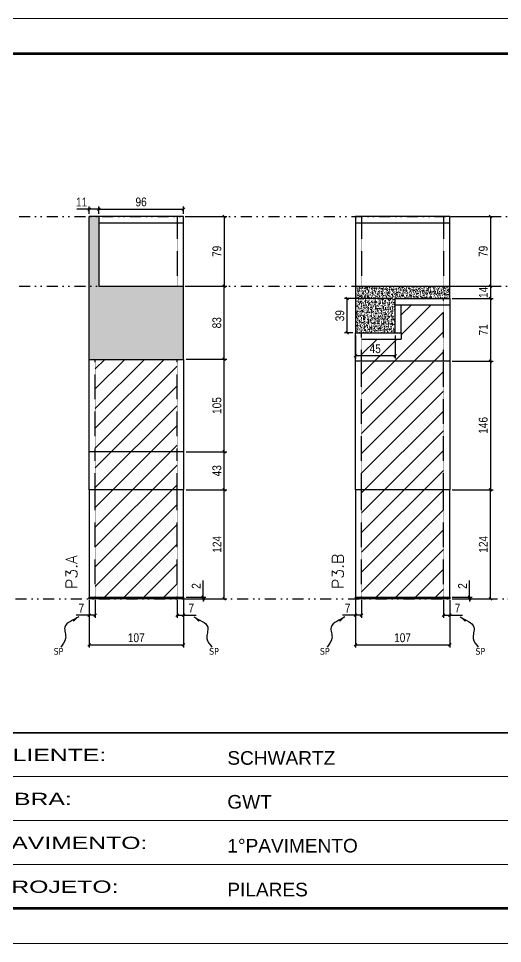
# Model space of a CAD drawing. Extents: x 13770 to 23315, y 867 to 16997.
# Drawn here: x 16446 to 16996, y 13501 to 14551 of the extents above; entities that cross this region are included whole.
import ezdxf

# ---------------------------------------------------------------- set-up
doc = ezdxf.new("R2010")
doc.units = 0
for name, pattern in [('CONTINUO', [0]), ('DASHED', [0.75, 0.5, -0.25]), ('DIVIDE2', [0.625, 0.25, -0.125, 0, -0.125, 0, -0.125]), ('HIDDEN', [0.375, 0.25, -0.125])]:
    doc.linetypes.add(name, pattern=pattern)
for name, color, linetype in [('COTA', 241, 'Continuous'), ('Nível', 160, 'Continuous'), ('Painéis', 200, 'Continuous'), ('SARR_2.2x7', 40, 'Continuous'), ('Sarrafo de Pressão', 42, 'HIDDEN'), ('texto', 7, 'Continuous')]:
    doc.layers.add(name, color=color, linetype=linetype)
for name, color, linetype, lineweight in [('Folhas', 255, 'Continuous', 9), ('Hachura', 251, 'Continuous', 9), ('SARRAFO DE PRESSAO', 251, 'DASHED', 9), ('Texto Seção', 7, 'Continuous', 15)]:
    doc.layers.add(name, color=color, linetype=linetype, lineweight=lineweight)
doc.styles.add('ARIAL', font='arial.ttf')
doc.styles.add('COTA TECNICA', font='techl___.ttf', dxfattribs={"height": 10})
doc.styles.add('COTA TECNICA-50', font='techl___.ttf', dxfattribs={"height": 10})
doc.styles.add('REGUA-120', font='ROMANS.shx', dxfattribs={"height": 15})
doc.styles.get("Standard").update_dxf_attribs({"font": 'arial.ttf'})
doc.styles.add('Tecnologia', font='')
doc.styles.get('Tecnologia').set_extended_font_data('Forgotten Futurist')
doc.dimstyles.new('COTA PAINEL-50', dxfattribs={"dimtxt": 10, "dimasz": 3, "dimexe": 3, "dimexo": 3, "dimgap": 3, "dimtad": 1, "dimdec": 1, "dimzin": 12, "dimdsep": 46, "dimtxsty": 'COTA TECNICA-50', "dimblk1": 'OBLIQUE', "dimblk2": 'OBLIQUE', "dimsah": 1, "dimcen": 0.9, "dimclrd": 4, "dimclre": 4, "dimclrt": 240, "dimadec": 1, "dimazin": 3, "dimtfac": 1, "dimtdec": 1, "dimtmove": 0, "dimatfit": 3, "dimfxl": 1, "dimtolj": 1, "dimtzin": 12, "dimarcsym": 0})
doc.dimstyles.new('PAINEL', dxfattribs={"dimtxt": 10, "dimasz": 3, "dimexe": 3, "dimexo": 3, "dimgap": 3, "dimtad": 1, "dimdec": 1, "dimzin": 12, "dimdsep": 46, "dimtxsty": 'COTA TECNICA', "dimblk1": 'OBLIQUE', "dimblk2": 'OBLIQUE', "dimsah": 1, "dimcen": 0.9, "dimclrd": 4, "dimclre": 4, "dimclrt": 240, "dimadec": 1, "dimazin": 3, "dimtfac": 1, "dimtdec": 1, "dimtmove": 0, "dimatfit": 3, "dimfxl": 1, "dimtolj": 1, "dimtzin": 12, "dimarcsym": 0})
doc.dimstyles.get("Standard").update_dxf_attribs({"dimtxt": 0.18, "dimasz": 0.18, "dimexe": 0.18, "dimexo": 0.0625, "dimgap": 0.09, "dimtad": 0, "dimtih": 1, "dimtoh": 1, "dimdec": 4, "dimzin": 0, "dimdsep": 46, "dimtxsty": 'Standard', "dimcen": 0.09, "dimadec": 0, "dimazin": 0, "dimtfac": 1, "dimtdec": 4, "dimtofl": 0, "dimtmove": 0, "dimatfit": 3, "dimfxl": 1, "dimtolj": 1, "dimtzin": 0, "dimarcsym": 0})

# ---------------------------------------------------------------- blocks, each defined once
blk = doc.blocks.new('9999999999')
at = {"color": 30, "linetype": 'CONTINUO'}
for p, q in [((98564.6, 34379.6), (99584, 34379.6)), ((98564.6, 34329.8), (99488, 34329.8)), ((98564.6, 34280), (99488, 34280))]:
    blk.add_line(p, q, dxfattribs=at)
at = {"color": 30, "linetype": 'CONTINUO', "const_width": 2}
blk.add_lwpolyline([(99584, 34230.2), (99584, 34414.4, 0.414214), (99569, 34429.4), (98229, 34429.4, 0.414214), (98214, 34414.4), (98214, 34245.2, 0.414214), (98229, 34230.2), (99584, 34230.2)], format="xyb", dxfattribs=at)
at = {"layer": 'Folhas'}
blk.add_lwpolyline([(98139, 34190.2), (99624, 34190.2), (99624, 35240.2), (98139, 35240.2)], close=True, dxfattribs=at)
at = {"layer": 'Folhas', "color": 30, "const_width": 3}
blk.add_lwpolyline([(98214, 34230.2), (99584, 34230.2), (99584, 35200.2), (98214, 35200.2)], close=True, dxfattribs=at)
at = {"color": 7, "linetype": 'Continuous', "ltscale": 5, "style": 'ARIAL'}
for s, height, p in [('SCHWARTZ', 15.48, (98837.7, 34393.1)), ('GWT', 15.48, (98837.7, 34343.3)), ('1°PAVIMENTO', 15.483, (98837.7, 34293.5)), ('PILARES', 15.48, (98837.7, 34243.7))]:
    blk.add_text(s, height=height, dxfattribs=at).set_placement(p)
at = {"layer": 'Folhas', "color": 7, "style": 'Tecnologia', "width": 1.5}
for s, p in [('CLIENTE:', (98573.7, 34397.2)), ('OBRA:', (98573.7, 34347.3)), ('PAVIMENTO:', (98573.7, 34297.5)), ('PROJETO:', (98573.7, 34247.7))]:
    blk.add_text(s, height=14, dxfattribs=at).set_placement(p)
blk = doc.blocks.new('_Oblique')
at = {"color": 0, "linetype": 'ByBlock', "lineweight": -2}
blk.add_line((-0.5, -0.5), (0.5, 0.5), dxfattribs=at)
blk = doc.blocks.new('*D176')
at = {"layer": 'COTA', "color": 4, "lineweight": -2, "transparency": 16777216}
for p, q in [((16526.3, 13891.5), (16526.3, 13837.3)), ((16633.3, 13891.5), (16633.3, 13837.3)), ((16526.3, 13840.3), (16633.3, 13840.3))]:
    blk.add_line(p, q, dxfattribs=at)
at = {"layer": 'Defpoints', "color": 0, "transparency": 16777216}
for p in [(16526.3, 13894.5), (16633.3, 13894.5), (16633.3, 13840.3)]:
    blk.add_point(p, dxfattribs=at)
at = {"layer": 'COTA', "color": 4, "lineweight": -2, "transparency": 16777216, "xscale": 3, "yscale": 3, "zscale": 3, "rotation": 180}
blk.add_blockref('_Oblique', (16526.3, 13840.3), dxfattribs=at)
at = {"layer": 'COTA', "color": 4, "lineweight": -2, "transparency": 16777216, "xscale": 3, "yscale": 3, "zscale": 3}
blk.add_blockref('_Oblique', (16633.3, 13840.3), dxfattribs=at)
at = {"layer": 'COTA', "color": 240, "transparency": 16777216, "insert": (16579.8, 13848.4), "char_height": 10, "attachment_point": 5, "style": 'COTA TECNICA'}
blk.add_mtext('\\A1;107', dxfattribs=at)
blk = doc.blocks.new('*D177')
at = {"layer": 'COTA', "color": 4, "lineweight": -2, "transparency": 16777216}
for p, q in [((16636.3, 14016.5), (16682.5, 14016.5)), ((16679.5, 13892.5), (16679.5, 14016.5)), ((16636.3, 13892.5), (16682.5, 13892.5))]:
    blk.add_line(p, q, dxfattribs=at)
at = {"layer": 'Defpoints', "color": 0, "transparency": 16777216}
for p in [(16633.3, 14016.5), (16679.5, 14016.5), (16633.3, 13892.5)]:
    blk.add_point(p, dxfattribs=at)
at = {"layer": 'COTA', "color": 4, "lineweight": -2, "transparency": 16777216, "xscale": 3, "yscale": 3, "zscale": 3}
for p, rotation in [((16679.5, 14016.5), 90), ((16679.5, 13892.5), 270)]:
    blk.add_blockref('_Oblique', p, dxfattribs=dict(at, rotation=rotation))
at = {"layer": 'COTA', "color": 240, "transparency": 16777216, "insert": (16671.5, 13954.5), "char_height": 10, "attachment_point": 5, "rotation": 90, "style": 'COTA TECNICA-50'}
blk.add_mtext('\\A1;124', dxfattribs=at)
blk = doc.blocks.new('*D178')
at = {"layer": 'COTA', "color": 4, "lineweight": -2, "transparency": 16777216}
for p, q in [((16655.8, 13894.5), (16655.8, 13913.3)), ((16636.3, 13894.5), (16658.8, 13894.5)), ((16636.3, 13892.5), (16658.8, 13892.5)), ((16655.8, 13892.5), (16655.8, 13894.5)), ((16655.8, 13892.5), (16655.8, 13889.5))]:
    blk.add_line(p, q, dxfattribs=at)
at = {"layer": 'Defpoints', "color": 0, "transparency": 16777216}
for p in [(16633.3, 13894.5), (16633.3, 13892.5), (16655.8, 13892.5)]:
    blk.add_point(p, dxfattribs=at)
at = {"layer": 'COTA', "color": 4, "lineweight": -2, "transparency": 16777216, "xscale": 3, "yscale": 3, "zscale": 3}
for p, rotation in [((16655.8, 13894.5), 270), ((16655.8, 13892.5), 90)]:
    blk.add_blockref('_Oblique', p, dxfattribs=dict(at, rotation=rotation))
at = {"layer": 'COTA', "color": 240, "transparency": 16777216, "insert": (16647.8, 13907.2), "char_height": 10, "attachment_point": 5, "rotation": 90, "style": 'COTA TECNICA-50'}
blk.add_mtext('\\A1;2', dxfattribs=at)
blk = doc.blocks.new('*D179')
at = {"layer": 'COTA', "color": 4, "lineweight": -2, "transparency": 16777216}
for p, q in [((16526.3, 13889.5), (16526.3, 13870.9)), ((16533.3, 13891.5), (16533.3, 13870.9)), ((16526.3, 13873.9), (16511.6, 13873.9)), ((16533.3, 13873.9), (16526.3, 13873.9))]:
    blk.add_line(p, q, dxfattribs=at)
at = {"layer": 'Defpoints', "color": 0, "transparency": 16777216}
for p in [(16526.3, 13892.5), (16533.3, 13894.5), (16526.3, 13873.9)]:
    blk.add_point(p, dxfattribs=at)
at = {"layer": 'COTA', "color": 4, "lineweight": -2, "transparency": 16777216, "xscale": 3, "yscale": 3, "zscale": 3, "rotation": 180}
blk.add_blockref('_Oblique', (16526.3, 13873.9), dxfattribs=at)
at = {"layer": 'COTA', "color": 4, "lineweight": -2, "transparency": 16777216, "xscale": 3, "yscale": 3, "zscale": 3}
blk.add_blockref('_Oblique', (16533.3, 13873.9), dxfattribs=at)
at = {"layer": 'COTA', "color": 240, "transparency": 16777216, "insert": (16517.4, 13882), "char_height": 10, "attachment_point": 5, "style": 'COTA TECNICA-50'}
blk.add_mtext('\\A1;7', dxfattribs=at)
blk = doc.blocks.new('*D180')
at = {"layer": 'COTA', "color": 4, "lineweight": -2, "transparency": 16777216}
for p, q in [((16626.3, 13891.5), (16626.3, 13870.9)), ((16633.3, 13889.5), (16633.3, 13870.9)), ((16626.3, 13873.9), (16633.3, 13873.9)), ((16633.3, 13873.9), (16648, 13873.9))]:
    blk.add_line(p, q, dxfattribs=at)
at = {"layer": 'Defpoints', "color": 0, "transparency": 16777216}
for p in [(16626.3, 13894.5), (16633.3, 13892.5), (16633.3, 13873.9)]:
    blk.add_point(p, dxfattribs=at)
at = {"layer": 'COTA', "color": 4, "lineweight": -2, "transparency": 16777216, "xscale": 3, "yscale": 3, "zscale": 3, "rotation": 180}
blk.add_blockref('_Oblique', (16626.3, 13873.9), dxfattribs=at)
at = {"layer": 'COTA', "color": 4, "lineweight": -2, "transparency": 16777216, "xscale": 3, "yscale": 3, "zscale": 3}
blk.add_blockref('_Oblique', (16633.3, 13873.9), dxfattribs=at)
at = {"layer": 'COTA', "color": 240, "transparency": 16777216, "insert": (16642.2, 13882), "char_height": 10, "attachment_point": 5, "style": 'COTA TECNICA-50'}
blk.add_mtext('\\A1;7', dxfattribs=at)
blk = doc.blocks.new('*D181')
at = {"layer": 'COTA', "color": 4, "lineweight": -2, "transparency": 16777216}
for p, q in [((16828.6, 13891.5), (16828.6, 13837.3)), ((16935.6, 13891.5), (16935.6, 13837.3)), ((16828.6, 13840.3), (16935.6, 13840.3))]:
    blk.add_line(p, q, dxfattribs=at)
at = {"layer": 'Defpoints', "color": 0, "transparency": 16777216}
for p in [(16828.6, 13894.5), (16935.6, 13894.5), (16935.6, 13840.3)]:
    blk.add_point(p, dxfattribs=at)
at = {"layer": 'COTA', "color": 4, "lineweight": -2, "transparency": 16777216, "xscale": 3, "yscale": 3, "zscale": 3, "rotation": 180}
blk.add_blockref('_Oblique', (16828.6, 13840.3), dxfattribs=at)
at = {"layer": 'COTA', "color": 4, "lineweight": -2, "transparency": 16777216, "xscale": 3, "yscale": 3, "zscale": 3}
blk.add_blockref('_Oblique', (16935.6, 13840.3), dxfattribs=at)
at = {"layer": 'COTA', "color": 240, "transparency": 16777216, "insert": (16882.1, 13848.4), "char_height": 10, "attachment_point": 5, "style": 'COTA TECNICA'}
blk.add_mtext('\\A1;107', dxfattribs=at)
blk = doc.blocks.new('*D182')
at = {"layer": 'COTA', "color": 4, "lineweight": -2, "transparency": 16777216}
for p, q in [((16938.6, 14016.5), (16984.8, 14016.5)), ((16981.8, 13892.5), (16981.8, 14016.5)), ((16938.6, 13892.5), (16984.8, 13892.5))]:
    blk.add_line(p, q, dxfattribs=at)
at = {"layer": 'Defpoints', "color": 0, "transparency": 16777216}
for p in [(16935.6, 14016.5), (16981.8, 14016.5), (16935.6, 13892.5)]:
    blk.add_point(p, dxfattribs=at)
at = {"layer": 'COTA', "color": 4, "lineweight": -2, "transparency": 16777216, "xscale": 3, "yscale": 3, "zscale": 3}
for p, rotation in [((16981.8, 14016.5), 90), ((16981.8, 13892.5), 270)]:
    blk.add_blockref('_Oblique', p, dxfattribs=dict(at, rotation=rotation))
at = {"layer": 'COTA', "color": 240, "transparency": 16777216, "insert": (16973.8, 13954.5), "char_height": 10, "attachment_point": 5, "rotation": 90, "style": 'COTA TECNICA-50'}
blk.add_mtext('\\A1;124', dxfattribs=at)
blk = doc.blocks.new('*D183')
at = {"layer": 'COTA', "color": 4, "lineweight": -2, "transparency": 16777216}
for p, q in [((16958.1, 13894.5), (16958.1, 13913.3)), ((16938.6, 13894.5), (16961.1, 13894.5)), ((16938.6, 13892.5), (16961.1, 13892.5)), ((16958.1, 13892.5), (16958.1, 13894.5)), ((16958.1, 13892.5), (16958.1, 13889.5))]:
    blk.add_line(p, q, dxfattribs=at)
at = {"layer": 'Defpoints', "color": 0, "transparency": 16777216}
for p in [(16935.6, 13894.5), (16935.6, 13892.5), (16958.1, 13892.5)]:
    blk.add_point(p, dxfattribs=at)
at = {"layer": 'COTA', "color": 4, "lineweight": -2, "transparency": 16777216, "xscale": 3, "yscale": 3, "zscale": 3}
for p, rotation in [((16958.1, 13894.5), 270), ((16958.1, 13892.5), 90)]:
    blk.add_blockref('_Oblique', p, dxfattribs=dict(at, rotation=rotation))
at = {"layer": 'COTA', "color": 240, "transparency": 16777216, "insert": (16950.1, 13907.2), "char_height": 10, "attachment_point": 5, "rotation": 90, "style": 'COTA TECNICA-50'}
blk.add_mtext('\\A1;2', dxfattribs=at)
blk = doc.blocks.new('*D184')
at = {"layer": 'COTA', "color": 4, "lineweight": -2, "transparency": 16777216}
for p, q in [((16828.6, 13889.5), (16828.6, 13870.9)), ((16835.6, 13891.5), (16835.6, 13870.9)), ((16828.6, 13873.9), (16813.9, 13873.9)), ((16835.6, 13873.9), (16828.6, 13873.9))]:
    blk.add_line(p, q, dxfattribs=at)
at = {"layer": 'Defpoints', "color": 0, "transparency": 16777216}
for p in [(16828.6, 13892.5), (16835.6, 13894.5), (16828.6, 13873.9)]:
    blk.add_point(p, dxfattribs=at)
at = {"layer": 'COTA', "color": 4, "lineweight": -2, "transparency": 16777216, "xscale": 3, "yscale": 3, "zscale": 3, "rotation": 180}
blk.add_blockref('_Oblique', (16828.6, 13873.9), dxfattribs=at)
at = {"layer": 'COTA', "color": 4, "lineweight": -2, "transparency": 16777216, "xscale": 3, "yscale": 3, "zscale": 3}
blk.add_blockref('_Oblique', (16835.6, 13873.9), dxfattribs=at)
at = {"layer": 'COTA', "color": 240, "transparency": 16777216, "insert": (16819.7, 13882), "char_height": 10, "attachment_point": 5, "style": 'COTA TECNICA-50'}
blk.add_mtext('\\A1;7', dxfattribs=at)
blk = doc.blocks.new('*D185')
at = {"layer": 'COTA', "color": 4, "lineweight": -2, "transparency": 16777216}
for p, q in [((16928.6, 13891.5), (16928.6, 13870.9)), ((16935.6, 13889.5), (16935.6, 13870.9)), ((16928.6, 13873.9), (16935.6, 13873.9)), ((16935.6, 13873.9), (16950.3, 13873.9))]:
    blk.add_line(p, q, dxfattribs=at)
at = {"layer": 'Defpoints', "color": 0, "transparency": 16777216}
for p in [(16928.6, 13894.5), (16935.6, 13892.5), (16935.6, 13873.9)]:
    blk.add_point(p, dxfattribs=at)
at = {"layer": 'COTA', "color": 4, "lineweight": -2, "transparency": 16777216, "xscale": 3, "yscale": 3, "zscale": 3, "rotation": 180}
blk.add_blockref('_Oblique', (16928.6, 13873.9), dxfattribs=at)
at = {"layer": 'COTA', "color": 4, "lineweight": -2, "transparency": 16777216, "xscale": 3, "yscale": 3, "zscale": 3}
blk.add_blockref('_Oblique', (16935.6, 13873.9), dxfattribs=at)
at = {"layer": 'COTA', "color": 240, "transparency": 16777216, "insert": (16944.5, 13882), "char_height": 10, "attachment_point": 5, "style": 'COTA TECNICA-50'}
blk.add_mtext('\\A1;7', dxfattribs=at)
blk = doc.blocks.new('*D186')
at = {"layer": 'COTA', "color": 4, "lineweight": -2, "transparency": 16777216}
for p, q in [((16636.3, 14059.5), (16682.5, 14059.5)), ((16679.5, 14016.5), (16679.5, 14059.5)), ((16636.3, 14016.5), (16682.5, 14016.5))]:
    blk.add_line(p, q, dxfattribs=at)
at = {"layer": 'Defpoints', "color": 0, "transparency": 16777216}
for p in [(16633.3, 14059.5), (16679.5, 14059.5), (16633.3, 14016.5)]:
    blk.add_point(p, dxfattribs=at)
at = {"layer": 'COTA', "color": 4, "lineweight": -2, "transparency": 16777216, "xscale": 3, "yscale": 3, "zscale": 3}
for p, rotation in [((16679.5, 14059.5), 90), ((16679.5, 14016.5), 270)]:
    blk.add_blockref('_Oblique', p, dxfattribs=dict(at, rotation=rotation))
at = {"layer": 'COTA', "color": 240, "transparency": 16777216, "insert": (16671.3, 14038), "char_height": 10, "attachment_point": 5, "rotation": 90, "style": 'COTA TECNICA'}
blk.add_mtext('\\A1;43', dxfattribs=at)
blk = doc.blocks.new('*D187')
at = {"layer": 'COTA', "color": 4, "lineweight": -2, "transparency": 16777216}
for p, q in [((16636.3, 14164.5), (16682.5, 14164.5)), ((16679.5, 14059.5), (16679.5, 14164.5)), ((16636.3, 14059.5), (16682.5, 14059.5))]:
    blk.add_line(p, q, dxfattribs=at)
at = {"layer": 'Defpoints', "color": 0, "transparency": 16777216}
for p in [(16633.3, 14164.5), (16679.5, 14164.5), (16633.3, 14059.5)]:
    blk.add_point(p, dxfattribs=at)
at = {"layer": 'COTA', "color": 4, "lineweight": -2, "transparency": 16777216, "xscale": 3, "yscale": 3, "zscale": 3}
for p, rotation in [((16679.5, 14164.5), 90), ((16679.5, 14059.5), 270)]:
    blk.add_blockref('_Oblique', p, dxfattribs=dict(at, rotation=rotation))
at = {"layer": 'COTA', "color": 240, "transparency": 16777216, "insert": (16671.4, 14112), "char_height": 10, "attachment_point": 5, "rotation": 90, "style": 'COTA TECNICA'}
blk.add_mtext('\\A1;105', dxfattribs=at)
blk = doc.blocks.new('*D188')
at = {"layer": 'COTA', "color": 4, "lineweight": -2, "transparency": 16777216}
for p, q in [((16636.3, 14247.5), (16682.5, 14247.5)), ((16679.5, 14164.5), (16679.5, 14247.5)), ((16636.3, 14164.5), (16682.5, 14164.5))]:
    blk.add_line(p, q, dxfattribs=at)
at = {"layer": 'Defpoints', "color": 0, "transparency": 16777216}
for p in [(16633.3, 14247.5), (16679.5, 14247.5), (16633.3, 14164.5)]:
    blk.add_point(p, dxfattribs=at)
at = {"layer": 'COTA', "color": 4, "lineweight": -2, "transparency": 16777216, "xscale": 3, "yscale": 3, "zscale": 3}
for p, rotation in [((16679.5, 14247.5), 90), ((16679.5, 14164.5), 270)]:
    blk.add_blockref('_Oblique', p, dxfattribs=dict(at, rotation=rotation))
at = {"layer": 'COTA', "color": 240, "transparency": 16777216, "insert": (16671.3, 14206), "char_height": 10, "attachment_point": 5, "rotation": 90, "style": 'COTA TECNICA'}
blk.add_mtext('\\A1;83', dxfattribs=at)
blk = doc.blocks.new('*D189')
at = {"layer": 'COTA', "color": 4, "lineweight": -2, "transparency": 16777216}
for p, q in [((16526.3, 14335), (16512.2, 14335)), ((16526.3, 14329.5), (16526.3, 14338)), ((16537.3, 14335), (16526.3, 14335)), ((16537.3, 14329.5), (16537.3, 14338))]:
    blk.add_line(p, q, dxfattribs=at)
at = {"layer": 'Defpoints', "color": 0, "transparency": 16777216}
for p in [(16526.3, 14335), (16526.3, 14326.5), (16537.3, 14326.5)]:
    blk.add_point(p, dxfattribs=at)
at = {"layer": 'COTA', "color": 4, "lineweight": -2, "transparency": 16777216, "xscale": 3, "yscale": 3, "zscale": 3, "rotation": 180}
blk.add_blockref('_Oblique', (16526.3, 14335), dxfattribs=at)
at = {"layer": 'COTA', "color": 4, "lineweight": -2, "transparency": 16777216, "xscale": 3, "yscale": 3, "zscale": 3}
blk.add_blockref('_Oblique', (16537.3, 14335), dxfattribs=at)
at = {"layer": 'COTA', "color": 240, "transparency": 16777216, "insert": (16517.8, 14343), "char_height": 10, "attachment_point": 5, "style": 'COTA TECNICA'}
blk.add_mtext('\\A1;11', dxfattribs=at)
blk = doc.blocks.new('*D190')
at = {"layer": 'COTA', "color": 4, "lineweight": -2, "transparency": 16777216}
for p, q in [((16537.3, 14329.5), (16537.3, 14338)), ((16537.3, 14335), (16633.3, 14335)), ((16633.3, 14329.5), (16633.3, 14338))]:
    blk.add_line(p, q, dxfattribs=at)
at = {"layer": 'Defpoints', "color": 0, "transparency": 16777216}
for p in [(16633.3, 14335), (16537.3, 14326.5), (16633.3, 14326.5)]:
    blk.add_point(p, dxfattribs=at)
at = {"layer": 'COTA', "color": 4, "lineweight": -2, "transparency": 16777216, "xscale": 3, "yscale": 3, "zscale": 3, "rotation": 180}
blk.add_blockref('_Oblique', (16537.3, 14335), dxfattribs=at)
at = {"layer": 'COTA', "color": 4, "lineweight": -2, "transparency": 16777216, "xscale": 3, "yscale": 3, "zscale": 3}
blk.add_blockref('_Oblique', (16633.3, 14335), dxfattribs=at)
at = {"layer": 'COTA', "color": 240, "transparency": 16777216, "insert": (16585.3, 14343.1), "char_height": 10, "attachment_point": 5, "style": 'COTA TECNICA'}
blk.add_mtext('\\A1;96', dxfattribs=at)
blk = doc.blocks.new('*D191')
at = {"layer": 'COTA', "color": 4, "lineweight": -2, "transparency": 16777216}
for p, q in [((16636.3, 14326.5), (16682.5, 14326.5)), ((16679.5, 14326.5), (16679.5, 14247.5)), ((16636.3, 14247.5), (16682.5, 14247.5))]:
    blk.add_line(p, q, dxfattribs=at)
at = {"layer": 'Defpoints', "color": 0, "transparency": 16777216}
for p in [(16633.3, 14326.5), (16633.3, 14247.5), (16679.5, 14247.5)]:
    blk.add_point(p, dxfattribs=at)
at = {"layer": 'COTA', "color": 4, "lineweight": -2, "transparency": 16777216, "xscale": 3, "yscale": 3, "zscale": 3}
for p, rotation in [((16679.5, 14326.5), 90), ((16679.5, 14247.5), 270)]:
    blk.add_blockref('_Oblique', p, dxfattribs=dict(at, rotation=rotation))
at = {"layer": 'COTA', "color": 240, "transparency": 16777216, "insert": (16671.4, 14287), "char_height": 10, "attachment_point": 5, "rotation": 90, "style": 'COTA TECNICA'}
blk.add_mtext('\\A1;79', dxfattribs=at)
blk = doc.blocks.new('*D192')
at = {"layer": 'COTA', "color": 4, "lineweight": -2, "transparency": 16777216}
for p, q in [((16938.6, 14326.5), (16984.8, 14326.5)), ((16981.8, 14326.5), (16981.8, 14247.5)), ((16938.6, 14247.5), (16984.8, 14247.5))]:
    blk.add_line(p, q, dxfattribs=at)
at = {"layer": 'Defpoints', "color": 0, "transparency": 16777216}
for p in [(16935.6, 14326.5), (16935.6, 14247.5), (16981.8, 14247.5)]:
    blk.add_point(p, dxfattribs=at)
at = {"layer": 'COTA', "color": 4, "lineweight": -2, "transparency": 16777216, "xscale": 3, "yscale": 3, "zscale": 3}
for p, rotation in [((16981.8, 14326.5), 90), ((16981.8, 14247.5), 270)]:
    blk.add_blockref('_Oblique', p, dxfattribs=dict(at, rotation=rotation))
at = {"layer": 'COTA', "color": 240, "transparency": 16777216, "insert": (16973.7, 14287), "char_height": 10, "attachment_point": 5, "rotation": 90, "style": 'COTA TECNICA'}
blk.add_mtext('\\A1;79', dxfattribs=at)
blk = doc.blocks.new('*D193')
at = {"layer": 'COTA', "color": 4, "lineweight": -2, "transparency": 16777216}
for p, q in [((16938.6, 14233.5), (16984.8, 14233.5)), ((16981.8, 14233.5), (16981.8, 14162.5)), ((16938.6, 14162.5), (16984.8, 14162.5))]:
    blk.add_line(p, q, dxfattribs=at)
at = {"layer": 'Defpoints', "color": 0, "transparency": 16777216}
for p in [(16935.6, 14233.5), (16935.6, 14162.5), (16981.8, 14162.5)]:
    blk.add_point(p, dxfattribs=at)
at = {"layer": 'COTA', "color": 4, "lineweight": -2, "transparency": 16777216, "xscale": 3, "yscale": 3, "zscale": 3}
for p, rotation in [((16981.8, 14233.5), 90), ((16981.8, 14162.5), 270)]:
    blk.add_blockref('_Oblique', p, dxfattribs=dict(at, rotation=rotation))
at = {"layer": 'COTA', "color": 240, "transparency": 16777216, "insert": (16973.8, 14198), "char_height": 10, "attachment_point": 5, "rotation": 90, "style": 'COTA TECNICA'}
blk.add_mtext('\\A1;71', dxfattribs=at)
blk = doc.blocks.new('*D194')
at = {"layer": 'COTA', "color": 4, "lineweight": -2, "transparency": 16777216}
for p, q in [((16828.6, 14191.5), (16828.6, 14165.4)), ((16873.6, 14191.5), (16873.6, 14165.4)), ((16873.6, 14168.4), (16828.6, 14168.4))]:
    blk.add_line(p, q, dxfattribs=at)
at = {"layer": 'Defpoints', "color": 0, "transparency": 16777216}
for p in [(16828.6, 14194.5), (16873.6, 14194.5), (16828.6, 14168.4)]:
    blk.add_point(p, dxfattribs=at)
at = {"layer": 'COTA', "color": 4, "lineweight": -2, "transparency": 16777216, "xscale": 3, "yscale": 3, "zscale": 3, "rotation": 180}
blk.add_blockref('_Oblique', (16828.6, 14168.4), dxfattribs=at)
at = {"layer": 'COTA', "color": 4, "lineweight": -2, "transparency": 16777216, "xscale": 3, "yscale": 3, "zscale": 3}
blk.add_blockref('_Oblique', (16873.6, 14168.4), dxfattribs=at)
at = {"layer": 'COTA', "color": 240, "transparency": 16777216, "insert": (16851.1, 14176.5), "char_height": 10, "attachment_point": 5, "style": 'COTA TECNICA'}
blk.add_mtext('\\A1;45', dxfattribs=at)
blk = doc.blocks.new('*D195')
at = {"layer": 'COTA', "color": 4, "lineweight": -2, "transparency": 16777216}
for p, q in [((16870.6, 14233.5), (16816.1, 14233.5)), ((16819.1, 14194.5), (16819.1, 14233.5)), ((16825.6, 14194.5), (16816.1, 14194.5))]:
    blk.add_line(p, q, dxfattribs=at)
at = {"layer": 'Defpoints', "color": 0, "transparency": 16777216}
for p in [(16819.1, 14233.5), (16873.6, 14233.5), (16828.6, 14194.5)]:
    blk.add_point(p, dxfattribs=at)
at = {"layer": 'COTA', "color": 4, "lineweight": -2, "transparency": 16777216, "xscale": 3, "yscale": 3, "zscale": 3}
for p, rotation in [((16819.1, 14233.5), 90), ((16819.1, 14194.5), 270)]:
    blk.add_blockref('_Oblique', p, dxfattribs=dict(at, rotation=rotation))
at = {"layer": 'COTA', "color": 240, "transparency": 16777216, "insert": (16810.9, 14214), "char_height": 10, "attachment_point": 5, "rotation": 90, "style": 'COTA TECNICA'}
blk.add_mtext('\\A1;39', dxfattribs=at)
blk = doc.blocks.new('*D196')
at = {"layer": 'COTA', "color": 4, "lineweight": -2, "transparency": 16777216}
for p, q in [((16938.6, 14247.5), (16984.8, 14247.5)), ((16981.8, 14247.5), (16981.8, 14233.5)), ((16938.6, 14233.5), (16984.8, 14233.5))]:
    blk.add_line(p, q, dxfattribs=at)
at = {"layer": 'Defpoints', "color": 0, "transparency": 16777216}
for p in [(16935.6, 14247.5), (16935.6, 14233.5), (16981.8, 14233.5)]:
    blk.add_point(p, dxfattribs=at)
at = {"layer": 'COTA', "color": 4, "lineweight": -2, "transparency": 16777216, "xscale": 3, "yscale": 3, "zscale": 3}
for p, rotation in [((16981.8, 14247.5), 90), ((16981.8, 14233.5), 270)]:
    blk.add_blockref('_Oblique', p, dxfattribs=dict(at, rotation=rotation))
at = {"layer": 'COTA', "color": 240, "transparency": 16777216, "insert": (16973.8, 14240.5), "char_height": 10, "attachment_point": 5, "rotation": 90, "style": 'COTA TECNICA'}
blk.add_mtext('\\A1;14', dxfattribs=at)
blk = doc.blocks.new('*D197')
at = {"layer": 'COTA', "color": 4, "lineweight": -2, "transparency": 16777216}
for p, q in [((16938.6, 14162.5), (16984.8, 14162.5)), ((16981.8, 14162.5), (16981.8, 14016.5)), ((16938.6, 14016.5), (16984.8, 14016.5))]:
    blk.add_line(p, q, dxfattribs=at)
at = {"layer": 'Defpoints', "color": 0, "transparency": 16777216}
for p in [(16935.6, 14162.5), (16935.6, 14016.5), (16981.8, 14016.5)]:
    blk.add_point(p, dxfattribs=at)
at = {"layer": 'COTA', "color": 4, "lineweight": -2, "transparency": 16777216, "xscale": 3, "yscale": 3, "zscale": 3}
for p, rotation in [((16981.8, 14162.5), 90), ((16981.8, 14016.5), 270)]:
    blk.add_blockref('_Oblique', p, dxfattribs=dict(at, rotation=rotation))
at = {"layer": 'COTA', "color": 240, "transparency": 16777216, "insert": (16973.7, 14089.5), "char_height": 10, "attachment_point": 5, "rotation": 90, "style": 'COTA TECNICA'}
blk.add_mtext('\\A1;146', dxfattribs=at)

msp = doc.modelspace()

# ---------------------------------------------------------------- hatches: boundary and pattern name
at = {"layer": 'COTA'}
h = msp.add_hatch(dxfattribs=at)
h.set_pattern_fill('AR-CONC', color=256, scale=0.03)
h.set_pattern_definition([(50, (-24.081, 0), (5.4655401, -0.4781726), [0.5715, -6.2865]), (355, (-24.081, 0), (-1.0573026, 5.7317054), [0.4572, -5.0292175]), (100.451445, (-23.6254, -0.04), (4.4082374, 5.2535326), [0.4857003, -5.3427073]), (46.1842, (-24.081, 1.524), (8.1323712, -1.2612698), [0.85725, -9.42975]), (96.635558, (-23.403, 1.419), (7.122124, 7.4227837), [0.7285507, -8.0140682]), (351.18415, (-24.081, 1.524), (7.122124, 7.4227837), [0.685799, -7.543792]), (21, (-23.319, 1.143), (4.5484317, -3.0679559), [0.5715, -6.2865]), (326, (-23.319, 1.143), (1.8540609, 5.525639), [0.4572, -5.0292]), (71.451445, (-22.94, 0.8873), (6.4024926, 2.4576831), [0.4857003, -5.3426981]), (37.5, (-24.0809, 0), (0.0926581, 2.53665117), [0, -4.96824, 0, -5.1054, 0, -5.04825]), (7.5, (-24.0809, 0), (2.00458988, 3.00541724), [0, -2.91084, 0, -4.85394, 0, -1.92405]), (327.5, (-25.7801, 0), (4.06771786, -0.17186232), [0, -1.905, 0, -5.9436, 0, -7.8867]), (317.5, (-26.542, 0), (4.44387544, 0.76279473), [0, -2.4765, 0, -3.94716, 0, -5.6007])])
h.paths.add_polyline_path([(16537.3, 14326.45), (16526.3, 14326.45), (16526.3, 14247.45), (16537.3, 14247.45)])
h.paths.add_polyline_path([(16633.3, 14247.45), (16537.3, 14247.45), (16526.3, 14247.45), (16526.3, 14164.45), (16633.3, 14164.45)])
h = msp.add_hatch(dxfattribs=at)
h.set_pattern_fill('AR-CONC', color=256, scale=0.03)
h.set_pattern_definition([(50, (-28.399, 0), (5.4655401, -0.4781726), [0.5715, -6.2865]), (355, (-28.399, 0), (-1.0573026, 5.7317054), [0.4572, -5.0292175]), (100.451445, (-27.9433, -0.04), (4.4082374, 5.2535326), [0.4857003, -5.3427073]), (46.1842, (-28.399, 1.524), (8.1323712, -1.2612698), [0.85725, -9.42975]), (96.635558, (-27.721, 1.419), (7.122124, 7.4227837), [0.7285507, -8.0140682]), (351.18415, (-28.399, 1.524), (7.122124, 7.4227837), [0.685799, -7.543792]), (21, (-27.637, 1.143), (4.5484317, -3.06795595), [0.5715, -6.2865]), (326, (-27.637, 1.143), (1.8540609, 5.525639), [0.4572, -5.0292]), (71.451445, (-27.258, 0.8873), (6.4024926, 2.4576831), [0.4857003, -5.3426981]), (37.5, (-28.3988, 0), (0.0926581, 2.53665117), [0, -4.96824, 0, -5.1054, 0, -5.04825]), (7.5, (-28.3988, 0), (2.00458988, 3.00541724), [0, -2.91084, 0, -4.85394, 0, -1.92405]), (327.5, (-30.098, 0), (4.06771786, -0.17186232), [0, -1.905, 0, -5.9436, 0, -7.8867]), (317.5, (-30.86, 0), (4.44387544, 0.76279473), [0, -2.4765, 0, -3.94716, 0, -5.6007])])
h.paths.add_polyline_path([(16873.59, 14233.45), (16935.59, 14233.45), (16935.59, 14247.45), (16828.59, 14247.45), (16828.59, 14194.45), (16873.59, 14194.45)])
at = {"layer": 'Hachura', "linetype": 'ByBlock'}
h = msp.add_hatch(dxfattribs=at)
h.set_pattern_fill('ANSI31', color=256, scale=5)
h.set_pattern_definition([(45, (-28.399, 0), (-11.22532, 11.22532), [])])
h.paths.add_polyline_path([(16928.59, 14016.45), (16835.59, 14016.45), (16835.59, 13894.45), (16928.59, 13894.45)])
h.paths.add_polyline_path([(16835.59, 14016.45), (16928.59, 14016.45), (16928.59, 14162.45), (16835.59, 14162.45)])
h.paths.add_polyline_path([(16928.59, 14226.45), (16880.59, 14226.45), (16880.59, 14194.45), (16880.59, 14187.45), (16835.59, 14187.45), (16835.59, 14162.45), (16928.59, 14162.45)])
h = msp.add_hatch(dxfattribs=at)
h.set_pattern_fill('ANSI31', color=256, scale=5)
h.paths.add_polyline_path([(16626.3, 14016.45), (16533.3, 14016.45), (16533.3, 13894.45), (16626.3, 13894.45)])
h.paths.add_polyline_path([(16626.3, 14016.45), (16626.3, 14059.45), (16533.3, 14059.45), (16533.3, 14016.45)])
h.paths.add_polyline_path([(16626.3, 14059.45), (16626.3, 14164.45), (16533.3, 14164.45), (16533.3, 14059.45)])

# ---------------------------------------------------------------- linework, layer by layer
at = {"layer": 'COTA'}
for p, q in [((16526.3, 14164.45), (16526.3, 14326.45)), ((16537.3, 14326.45), (16526.3, 14326.45)), ((16633.3, 14164.45), (16633.3, 14247.45)), ((16828.59, 14247.45), (16828.59, 14194.45)), ((16935.59, 14233.45), (16935.59, 14247.45)), ((16873.59, 14194.45), (16880.59, 14194.45)), ((16880.59, 14194.45), (16880.59, 14187.45))]:
    msp.add_line(p, q, dxfattribs=at)
at = {"layer": 'Nível', "color": 4, "linetype": 'DIVIDE2', "ltscale": 50}
for p, q in [((16446.75, 14326.45), (17469.5, 14326.45)), ((16446.75, 14247.45), (17469.5, 14247.45)), ((13769.54, 13892.45), (21112.79, 13892.45))]:
    msp.add_line(p, q, dxfattribs=at)
at = {"layer": 'Painéis'}
for p, q in [((16873.59, 14233.45), (16935.59, 14233.45)), ((16873.59, 14194.45), (16873.59, 14233.45)), ((16935.59, 14233.45), (16935.59, 14016.45)), ((16828.59, 14016.45), (16828.59, 14194.45)), ((16828.59, 14194.45), (16873.59, 14194.45)), ((16526.3, 14016.45), (16526.3, 14164.45)), ((16526.3, 14164.45), (16633.3, 14164.45)), ((16633.3, 14164.45), (16633.3, 14016.45)), ((16935.59, 14162.45), (16828.59, 14162.45)), ((16633.3, 14059.45), (16526.3, 14059.45))]:
    msp.add_line(p, q, dxfattribs=at)
for points in [[(16537.3, 14247.45), (16633.3, 14247.45), (16633.3, 14326.45), (16537.3, 14326.45)], [(16828.59, 14247.45), (16935.59, 14247.45), (16935.59, 14326.45), (16828.59, 14326.45)], [(16526.3, 13894.45), (16633.3, 13894.45), (16633.3, 14016.45), (16526.3, 14016.45)], [(16828.59, 13894.45), (16935.59, 13894.45), (16935.59, 14016.45), (16828.59, 14016.45)], [(16526.3, 13894.45), (16633.3, 13894.45), (16633.3, 13892.45), (16526.3, 13892.45)], [(16828.59, 13894.45), (16935.59, 13894.45), (16935.59, 13892.45), (16828.59, 13892.45)]]:
    msp.add_lwpolyline(points, close=True, dxfattribs=at)
at = {"layer": 'SARR_2.2x7'}
for p, q in [((16537.3, 14319.45), (16633.3, 14319.45)), ((16828.59, 14319.45), (16935.59, 14319.45)), ((16873.59, 14226.45), (16935.59, 14226.45)), ((16880.59, 14194.45), (16880.59, 14226.45)), ((16835.59, 14187.45), (16880.59, 14187.45))]:
    msp.add_line(p, q, dxfattribs=at)
at = {"layer": 'Sarrafo de Pressão'}
for p, q in [((16626.3, 14326.45), (16626.3, 14247.45)), ((16835.59, 14326.45), (16835.59, 14247.45)), ((16928.59, 14326.45), (16928.59, 14247.45)), ((16928.59, 14162.45), (16928.59, 14233.45)), ((16835.59, 14162.45), (16835.59, 14194.45)), ((16533.3, 14059.45), (16533.3, 14164.45)), ((16626.3, 14059.45), (16626.3, 14164.45)), ((16835.59, 14016.45), (16835.59, 14162.45)), ((16928.59, 14016.45), (16928.59, 14162.45)), ((16533.3, 14016.45), (16533.3, 14059.45)), ((16626.3, 14016.45), (16626.3, 14059.45)), ((16533.3, 13894.45), (16533.3, 14016.45)), ((16626.3, 13894.45), (16626.3, 14016.45)), ((16835.59, 13894.45), (16835.59, 14016.45)), ((16928.59, 13894.45), (16928.59, 14016.45))]:
    msp.add_line(p, q, dxfattribs=at)

# ---------------------------------------------------------------- block references
at = {"layer": 'SARRAFO DE PRESSAO', "color": 6, "linetype": 'ByBlock'}
msp.add_blockref('9999999999', (-82154.48, -20688.84), dxfattribs=at)

# ---------------------------------------------------------------- texts
at = {"layer": 'texto', "color": 0, "char_height": 7.5, "attachment_point": 5}
for insert in [(16491.53, 13832.96), (16668.08, 13832.96), (16793.81, 13832.96), (16970.36, 13832.96)]:
    msp.add_mtext('{\\fTahoma|b0|i0|c0|p34;\\C4;SP}', dxfattribs=dict(at, insert=insert))
at = {"layer": 'Texto Seção', "char_height": 13, "width": 285.3299, "attachment_point": 7, "rotation": 90, "style": 'REGUA-120'}
for s, insert in [('P3.A', (16512.83, 13903.7)), ('P3.B', (16815.12, 13903.7))]:
    msp.add_mtext(s, dxfattribs=dict(at, insert=insert))

# ---------------------------------------------------------------- dimensions: what is measured, and where the dimension line sits
at = {"layer": 'COTA'}
for base, p1, p2, dimstyle, picture, middle in [((16526.3, 14334.99), (16537.3, 14326.45), (16526.3, 14326.45), 'PAINEL', '*D189', (16517.76, 14343.05)), ((16633.3, 14334.99), (16537.3, 14326.45), (16633.3, 14326.45), 'PAINEL', '*D190', (16585.3, 14343.12)), ((16828.59, 14168.4), (16873.59, 14194.45), (16828.59, 14194.45), 'PAINEL', '*D194', (16851.09, 14176.51)), ((16633.3, 13873.94), (16626.3, 13894.45), (16633.3, 13892.45), 'COTA PAINEL-50', '*D180', (16642.17, 13882.02)), ((16935.59, 13873.94), (16928.59, 13894.45), (16935.59, 13892.45), 'COTA PAINEL-50', '*D185', (16944.45, 13882.02))]:
    dim = msp.add_linear_dim(base=base, p1=p1, p2=p2, dimstyle=dimstyle, dxfattribs=at)
    dim.commit()
    dim.dimension.update_dxf_attribs({"geometry": picture, "text_midpoint": middle})
for base, p1, p2, angle, dimstyle, picture, middle in [((16679.54, 14247.45), (16633.3, 14326.45), (16633.3, 14247.45), 90, 'PAINEL', '*D191', (16671.44, 14286.95)), ((16981.83, 14247.45), (16935.59, 14326.45), (16935.59, 14247.45), 90, 'PAINEL', '*D192', (16973.72, 14286.95)), ((16819.13, 14233.45), (16828.59, 14194.45), (16873.59, 14233.45), 90, 'PAINEL', '*D195', (16810.88, 14213.95)), ((16981.83, 14162.45), (16935.59, 14233.45), (16935.59, 14162.45), 90, 'PAINEL', '*D193', (16973.75, 14197.95)), ((16679.54, 14164.45), (16633.3, 14059.45), (16633.3, 14164.45), 90, 'PAINEL', '*D187', (16671.43, 14111.95)), ((16981.83, 14016.45), (16935.59, 14162.45), (16935.59, 14016.45), 90, 'PAINEL', '*D197', (16973.72, 14089.45)), ((16679.54, 14059.45), (16633.3, 14016.45), (16633.3, 14059.45), 90, 'PAINEL', '*D186', (16671.32, 14037.95)), ((16679.54, 14016.45), (16633.3, 13892.45), (16633.3, 14016.45), 90, 'COTA PAINEL-50', '*D177', (16671.47, 13954.45)), ((16981.83, 14016.45), (16935.59, 13892.45), (16935.59, 14016.45), 90, 'COTA PAINEL-50', '*D182', (16973.75, 13954.45)), ((16526.3, 13873.94), (16533.3, 13894.45), (16526.3, 13892.45), 180, 'COTA PAINEL-50', '*D179', (16517.44, 13882.02)), ((16828.59, 13873.94), (16835.59, 13894.45), (16828.59, 13892.45), 180, 'COTA PAINEL-50', '*D184', (16819.72, 13882.02))]:
    dim = msp.add_linear_dim(base=base, p1=p1, p2=p2, angle=angle, dimstyle=dimstyle, dxfattribs=at)
    dim.commit()
    dim.dimension.update_dxf_attribs({"geometry": picture, "text_midpoint": middle})
dim = msp.add_linear_dim(base=(16679.54, 14247.45), p1=(16633.3, 14164.45), p2=(16633.3, 14247.45), angle=90, dimstyle='PAINEL', override={"dimtmove": 1}, dxfattribs=at)
dim.commit()
dim.dimension.update_dxf_attribs({"geometry": '*D188', "text_midpoint": (16671.3, 14205.95)})
for base, p1, p2, dimstyle, picture, middle in [((16981.83, 14233.45), (16935.59, 14247.45), (16935.59, 14233.45), 'PAINEL', '*D196', (16981.83, 14240.45)), ((16655.83, 13892.45), (16633.3, 13894.45), (16633.3, 13892.45), 'COTA PAINEL-50', '*D178', (16655.83, 13907.2)), ((16958.11, 13892.45), (16935.59, 13894.45), (16935.59, 13892.45), 'COTA PAINEL-50', '*D183', (16958.11, 13907.2))]:
    dim = msp.add_linear_dim(base=base, p1=p1, p2=p2, angle=90, dimstyle=dimstyle, dxfattribs=at)
    dim.commit()
    dim.dimension.update_dxf_attribs({"geometry": picture, "text_midpoint": middle, "dimtype": 160})
for base, p1, p2, picture, middle in [((16633.3, 13840.28), (16526.3, 13894.45), (16633.3, 13894.45), '*D176', (16579.8, 13848.38)), ((16935.59, 13840.28), (16828.59, 13894.45), (16935.59, 13894.45), '*D181', (16882.09, 13848.38))]:
    dim = msp.add_linear_dim(base=base, p1=p1, p2=p2, dimstyle='PAINEL', override={"dimarcsym": 2}, dxfattribs=at)
    dim.commit()
    dim.dimension.update_dxf_attribs({"geometry": picture, "text_midpoint": middle})

# ---------------------------------------------------------------- leaders
at = {"layer": 'COTA', "path_type": 1}
for points in [[(16514.47, 13872.27), (16498.69, 13860.44), (16499.61, 13847.43), (16494.06, 13837.65)], [(16645.13, 13872.27), (16660.92, 13860.44), (16659.99, 13847.43), (16665.55, 13837.65)], [(16816.76, 13872.27), (16800.97, 13860.44), (16801.9, 13847.43), (16796.35, 13837.65)], [(16947.42, 13872.27), (16963.2, 13860.44), (16962.28, 13847.43), (16967.83, 13837.65)]]:
    msp.add_leader(points, dimstyle='Standard', override={"dimasz": 8}, dxfattribs=at)

doc.saveas('drawing.dxf')
